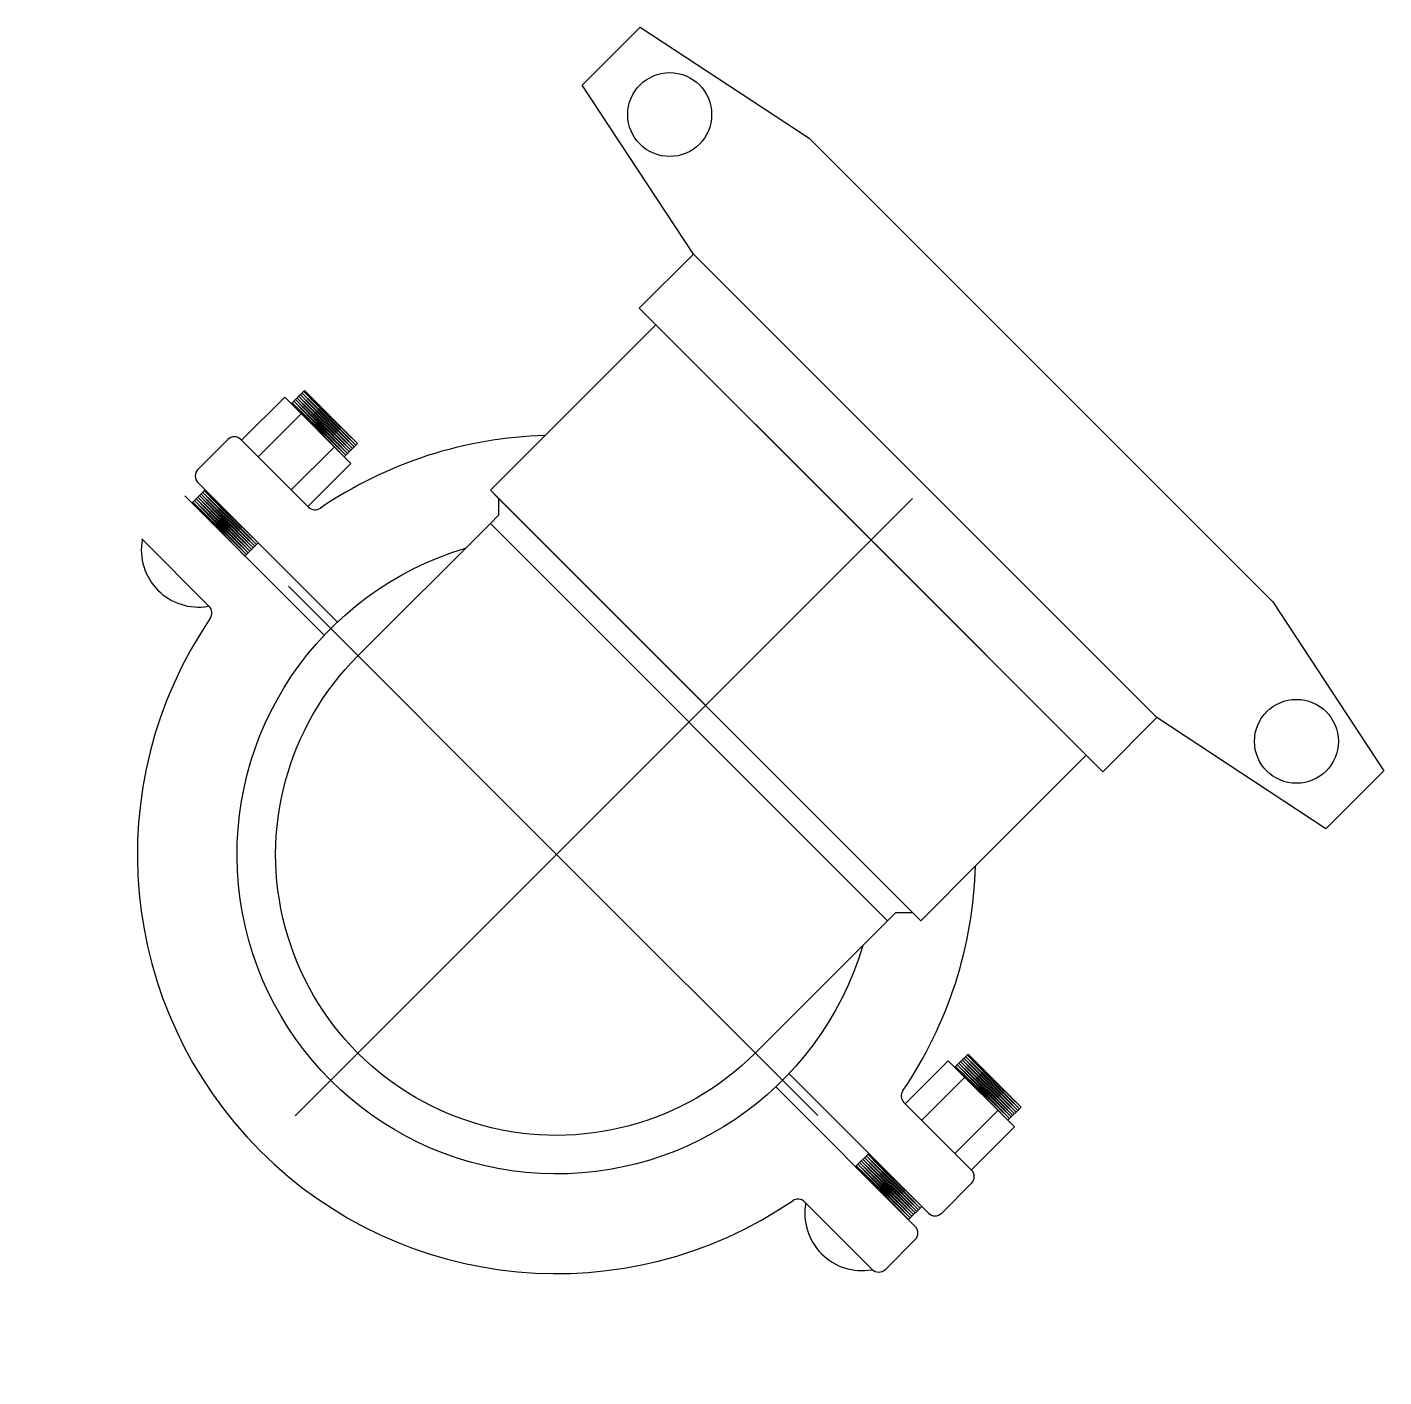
# Model space of a CAD drawing. Header units: millimetres. Extents: x 208654 to 209495, y -57205 to -56369.
import ezdxf

# ---------------------------------------------------------------- set-up
doc = ezdxf.new("R2010")
doc.units = ezdxf.units.MM
doc.header["$LTSCALE"] = 0.5
doc.layers.add('CONEXOES', color=7, linetype='Continuous')
doc.layers.add('Contorno', color=3, linetype='Continuous')

# ---------------------------------------------------------------- blocks, each defined once
blk = doc.blocks.new('joelho_frontal')
at = {"layer": 'Contorno'}
for p, q in [((-139.29, 203.57), (-139.29, 133.93)), ((139.29, 133.93), (139.29, 203.57))]:
    blk.add_line(p, q, dxfattribs=at)
blk.add_lwpolyline([(0, 238.57), (150, 238.57), (150, 203.57), (0, 203.57), (-150, 203.57), (-150, 238.57)], close=True, dxfattribs=at)
for points in [[(0, 230.36), (0, 0)], [(0, -169.13), (0, 230.36), (0, 230.36)], [(139.29, 203.57), (-139.29, 203.57)], [(-139.29, 133.93), (-139.29, 96.43), (-133.93, 96.43)], [(139.29, 133.93), (139.29, 96.43)], [(139.29, 96.43), (-139.29, 96.43)], [(133.93, 96.43), (-133.93, 96.43)], [(-128.57, 85.71), (-128.57, 91.07), (-133.93, 96.43)], [(133.93, 96.43), (128.57, 91.07), (128.57, 85.71)], [(133.93, 96.43), (139.29, 96.43), (139.29, 96.43)], [(-128.57, 0), (-128.57, 85.71)], [(128.57, 85.71), (-128.57, 85.71)], [(128.57, 0), (128.57, 85.71)], [(0, 0), (-169.03, 0), (-169.03, 0)], [(0, -123.21), (0, 0), (173.58, 0)]]:
    blk.add_lwpolyline(points, dxfattribs=at)
for radius, start, end in [(146.22, 151.55592, 28.44408), (128.57, 179.99954, 0)]:
    blk.add_arc((0, 0), radius, start, end, dxfattribs=at)

msp = doc.modelspace()

# ---------------------------------------------------------------- linework, layer by layer
at = {"color": 1, "linetype": 'Continuous', "lineweight": 5, "true_color": 0xeb0000}
msp.add_line((209140.57, -57101.34), (209140.57, -57101.2), dxfattribs=at)
at = {"layer": 'CONEXOES'}
for p, q in [((208826.01, -56593.88), (208817.81, -56602.08)), ((208858.82, -56626.69), (208826.01, -56593.88)), ((208787.05, -56624.63), (208813.71, -56597.98)), ((208854.72, -56638.99), (208813.71, -56597.98)), ((208851.65, -56633.86), (208818.32, -56601.57)), ((208818.32, -56601.57), (208850.62, -56634.89)), ((208852.67, -56632.84), (208819.35, -56600.54)), ((208819.35, -56600.54), (208851.65, -56633.86)), ((208853.7, -56631.81), (208820.38, -56599.51)), ((208820.38, -56599.51), (208852.67, -56632.84)), ((208854.72, -56630.79), (208821.4, -56598.49)), ((208821.4, -56598.49), (208853.7, -56631.81)), ((208855.75, -56629.76), (208822.43, -56597.46)), ((208822.43, -56597.46), (208854.72, -56630.79)), ((208856.77, -56628.74), (208823.45, -56596.44)), ((208823.45, -56596.44), (208855.75, -56629.76)), ((208857.8, -56627.71), (208824.48, -56595.41)), ((208824.48, -56595.41), (208856.77, -56628.74)), ((208858.82, -56626.69), (208825.5, -56594.39)), ((208825.5, -56594.39), (208857.8, -56627.71)), ((208797.31, -56634.89), (208823.96, -56608.23)), ((208759.99, -56642.68), (208778.45, -56624.23)), ((208828.47, -56666.05), (208786.65, -56624.23)), ((208858.82, -56626.69), (208850.62, -56634.89)), ((208817.81, -56655.39), (208844.47, -56628.74)), ((208828.06, -56665.65), (208854.72, -56638.99)), ((208846.36, -56737.26), (208759.99, -56650.89)), ((208838.16, -56745.46), (208751.79, -56659.09)), ((208764.5, -56655.39), (208756.29, -56663.6)), ((208792.18, -56693.33), (208758.86, -56661.03)), ((208758.86, -56661.03), (208791.15, -56694.35)), ((208793.2, -56692.3), (208759.88, -56660.01)), ((208759.88, -56660.01), (208792.18, -56693.33)), ((208794.23, -56691.28), (208760.91, -56658.98)), ((208760.91, -56658.98), (208793.2, -56692.3)), ((208795.25, -56690.25), (208761.93, -56657.96)), ((208761.93, -56657.96), (208794.23, -56691.28)), ((208796.28, -56689.23), (208762.96, -56656.93)), ((208762.96, -56656.93), (208795.25, -56690.25)), ((208797.31, -56688.2), (208763.98, -56655.91)), ((208763.98, -56655.91), (208796.28, -56689.23)), ((208790.13, -56695.38), (208756.81, -56663.08)), ((208756.81, -56663.08), (208789.1, -56696.41)), ((208791.15, -56694.35), (208757.83, -56662.06)), ((208757.83, -56662.06), (208790.13, -56695.38)), ((208766.95, -56727.57), (208725.13, -56685.75)), ((208797.31, -56688.2), (208789.1, -56696.41)), ((209237.02, -57004.89), (209228.82, -57013.09)), ((209269.83, -57037.7), (209236.51, -57005.4)), ((209236.51, -57005.4), (209268.81, -57038.73)), ((209269.83, -57037.7), (209237.02, -57004.89)), ((209198.06, -57035.65), (209224.72, -57008.99)), ((209265.73, -57050.01), (209224.72, -57008.99)), ((209262.66, -57044.88), (209229.33, -57012.58)), ((209229.33, -57012.58), (209261.63, -57045.9)), ((209263.68, -57043.85), (209230.36, -57011.56)), ((209230.36, -57011.56), (209262.66, -57044.88)), ((209264.71, -57042.83), (209231.38, -57010.53)), ((209231.38, -57010.53), (209263.68, -57043.85)), ((209265.73, -57041.8), (209232.41, -57009.51)), ((209232.41, -57009.51), (209264.71, -57042.83)), ((209266.76, -57040.78), (209233.44, -57008.48)), ((209233.44, -57008.48), (209265.73, -57041.8)), ((209267.78, -57039.75), (209234.46, -57007.45)), ((209234.46, -57007.45), (209266.76, -57040.78)), ((209268.81, -57038.73), (209235.49, -57006.43)), ((209235.49, -57006.43), (209267.78, -57039.75)), ((209212.5, -57103.41), (209126.1, -57017)), ((209208.32, -57045.9), (209234.97, -57019.25)), ((209204.3, -57111.61), (209117.89, -57025.2)), ((209239.16, -57076.75), (209197.31, -57034.89)), ((209228.82, -57066.41), (209255.48, -57039.75)), ((209269.83, -57037.7), (209261.63, -57045.9)), ((209239.07, -57076.66), (209265.73, -57050.01)), ((209175.51, -57066.41), (209167.3, -57074.61)), ((209202.16, -57105.37), (209168.84, -57073.07)), ((209168.84, -57073.07), (209201.14, -57106.4)), ((209203.19, -57104.35), (209169.87, -57072.05)), ((209169.87, -57072.05), (209202.16, -57105.37)), ((209204.21, -57103.32), (209170.89, -57071.02)), ((209170.89, -57071.02), (209203.19, -57104.35)), ((209205.24, -57102.3), (209171.92, -57070)), ((209171.92, -57070), (209204.21, -57103.32)), ((209206.26, -57101.27), (209172.94, -57068.97)), ((209172.94, -57068.97), (209205.24, -57102.3)), ((209207.29, -57100.24), (209173.97, -57067.95)), ((209173.97, -57067.95), (209206.26, -57101.27)), ((209208.31, -57099.22), (209174.99, -57066.92)), ((209174.99, -57066.92), (209207.29, -57100.24)), ((209201.14, -57106.4), (209167.82, -57074.1)), ((209167.82, -57074.1), (209200.11, -57107.42)), ((209220.7, -57103.41), (209239.16, -57084.95)), ((209177.64, -57138.27), (209135.79, -57096.41)), ((209140.64, -57101.27), (209140.57, -57101.34)), ((209208.31, -57099.22), (209200.11, -57107.42)), ((209185.84, -57138.27), (209204.3, -57119.81))]:
    msp.add_line(p, q, dxfattribs=at)
msp.add_lwpolyline([(209033.92, -56368.76), (209138.66, -56437.62), (209425.75, -56724.71), (209494.6, -56829.45), (209458.72, -56865.34), (209353.97, -56796.48), (209066.89, -56509.39), (208998.03, -56404.64)], close=True, dxfattribs=at)
for points in [[(208725.49, -56686.11, 0.521602), (208766.34, -56727.48)], [(209136.5, -57097.13, 0.521602), (209177.35, -57138.49)]]:
    msp.add_lwpolyline(points, format="xyb", dxfattribs=at)
for centre in [(209052.2, -56422.93), (209440.43, -56811.16)]:
    msp.add_circle(centre, 25.99, dxfattribs=at)
for centre, radius, start, end in [((208782.55, -56628.33), 5.8, 44.99954, 134.99954), ((208982.13, -56881.23), 259.63, 91.55491, 124.29538), ((208764.09, -56646.79), 5.8, 134.99954, 224.99954), ((208832.57, -56661.95), 5.8, 224.99954, 304.29538), ((208762.85, -56731.67), 5.8, 325.70369, 44.99954), ((208982.13, -56881.23), 259.63, 145.70369, 304.29538), ((208982.13, -56881.23), 259.63, 325.70369, 358.44417), ((209201.41, -57030.79), 5.8, 145.70369, 224.99954), ((209235.06, -57080.85), 5.8, 314.99954, 44.99954), ((209131.69, -57100.51), 5.8, 44.99954, 124.29538), ((209216.6, -57099.3), 5.8, 224.99954, 314.99954), ((209200.2, -57115.71), 5.8, 314.99954, 44.99954), ((209181.74, -57134.16), 5.8, 224.99954, 314.99954)]:
    msp.add_arc(centre, radius, start, end, dxfattribs=at)

# ---------------------------------------------------------------- block references
at = {"layer": 'CONEXOES', "xscale": -1.353333333333332, "yscale": 1.353333333333332, "zscale": 1.353333333333332, "rotation": 314.9995389003567}
msp.add_blockref('joelho_frontal', (208982.13, -56881.23), dxfattribs=at)

doc.saveas('drawing.dxf')
